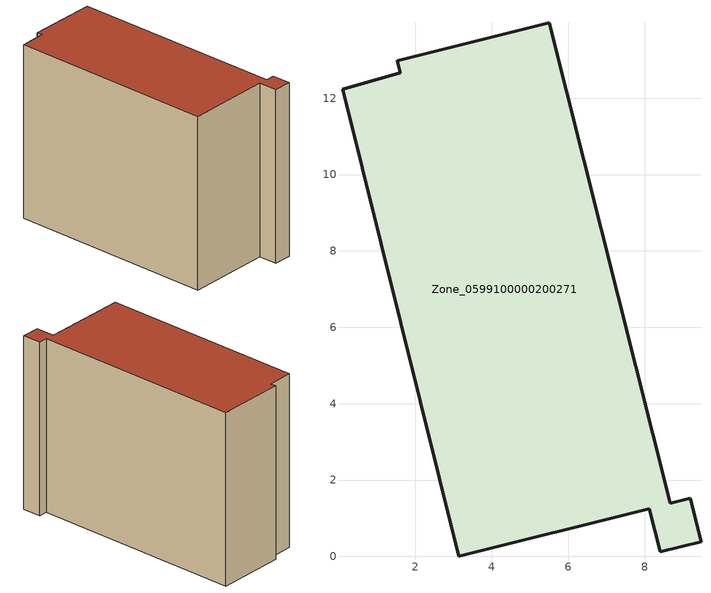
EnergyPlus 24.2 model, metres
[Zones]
Zone_0599100000200271
 floor ground (C_G): 9.48,0.39 8.41,0.12 8.13,1.25 3.14,0 0.09,12.23 1.6,12.66 1.52,12.98 5.51,13.98 8.68,1.39 9.2,1.52 z0
 wall outside (C_F): 8.41,0.12 9.48,0.39 9.2,1.52 8.68,1.39 5.51,13.98 1.52,12.98 1.6,12.66 0.09,12.23 3.14,0 8.13,1.25 8.41,0.12 z0:10.68
 roof outside (C_R): 1.52,12.98 1.6,12.66 0.09,12.23 3.14,0 8.13,1.25 8.41,0.12 9.48,0.39 9.2,1.52 8.68,1.39 5.51,13.98 z10.68
[BUILDING]
Pand.0599100000200271: North Axis=0; Terrain=City; Loads Convergence Tolerance Value=0.04; Temperature Convergence Tolerance Value=0.4; Solar Distribution=FullExterior; Maximum Number of Warmup Days=25; Minimum Number of Warmup Days=1
[Site:Location]
Rotterdam.The.Hague.AP_ZH_NLD Design_Conditions: Latitude=51.96; Longitude=4.45; Time Zone=1; Elevation=-4.5
[SITE:GROUNDTEMPERATURE:BUILDINGSURFACE]
18, 18, 18, 18, 18, 18, 18, 18, 18, 18, 18, 18
[MATERIAL] Thermal Absorptance=0.9; Solar Absorptance=0.7; Visible Absorptance=0.7
Name | Roughness | Thickness | Conductivity | Density | Specific Heat
G.TI.1992-2005 | MediumSmooth | 0.15 | 0.06 | 540 | 1210
F.TI.1992-2005 | Rough | 0.3 | 0.12 | 1920 | 840
R.TI.1992-2005 | MediumRough | 0.2 | 0.08 | 1500 | 1000
[CONSTRUCTION]
C_G: G.TI.1992-2005
C_F: F.TI.1992-2005
C_R: R.TI.1992-2005
[ZONE]
Zone_0599100000200271: Type=1; Multiplier=1; Ceiling Height=Autocalculate; Volume=Autocalculate; Floor Area=autocalculate; Part of Total Floor Area=Yes
[ZONEINFILTRATION:DESIGNFLOWRATE]
Infil_Zone_0599100000200271: Zone or ZoneList or Space or SpaceList=Zone_0599100000200271; Schedule=AlwaysOn; Design Flow Rate Calculation Method=Flow/Area; Flow Rate per Floor Area=0.0015; Constant Term Coefficient=1; Temperature Term Coefficient=0; Velocity Term Coefficient=0; Velocity Squared Term Coefficient=0
[HVACTEMPLATE:ZONE:IDEALLOADSAIRSYSTEM]
Zone_0599100000200271: Maximum Heating Supply Air Temperature=50; Minimum Cooling Supply Air Temperature=13; Maximum Heating Supply Air Humidity Ratio=0.0156; Minimum Cooling Supply Air Humidity Ratio=0.0077; Heating Limit=NoLimit; Cooling Limit=NoLimit; Dehumidification Control Type=ConstantSensibleHeatRatio; Cooling Sensible Heat Ratio=0.7; Dehumidification Setpoint=60; Humidification Control Type=None; Humidification Setpoint=30; Outdoor Air Method=None; Outdoor Air Flow Rate per Person=0.00944; Outdoor Air Flow Rate per Zone Floor Area=0; Outdoor Air Flow Rate per Zone=0; Demand Controlled Ventilation Type=None; Outdoor Air Economizer Type=NoEconomizer; Heat Recovery Type=None; Sensible Heat Recovery Effectiveness=0.7; Latent Heat Recovery Effectiveness=0.65
[ZONECONTROL:THERMOSTAT]
ThermostatControl_Zone_0599100000200271: Zone or ZoneList=Zone_0599100000200271; Control Type Schedule=DualSetpointControlType; Control 1=Thermostat_Zone_0599100000200271; Temperature Difference Between Cutout And Setpoint=0
[THERMOSTATSETPOINT:DUALSETPOINT]
Thermostat_Zone_0599100000200271: Heating Setpoint Temperature Schedule=HeatingSetpoint_Zone_0599100000200271; Cooling Setpoint Temperature Schedule=CoolingSetpoint_Zone_0599100000200271
[SCHEDULE:COMPACT]
HeatingSetpoint_Zone_0599100000200271: Through: 12/31, For: AllDays, Until: 24:00, 21
CoolingSetpoint_Zone_0599100000200271: Through: 12/31, For: AllDays, Until: 24:00, 24
DualSetpointControlType: Through: 12/31, For: AllDays, Until: 24:00, 4
AlwaysOn: Through: 12/31, For: AllDays, Until: 24:00, 1
